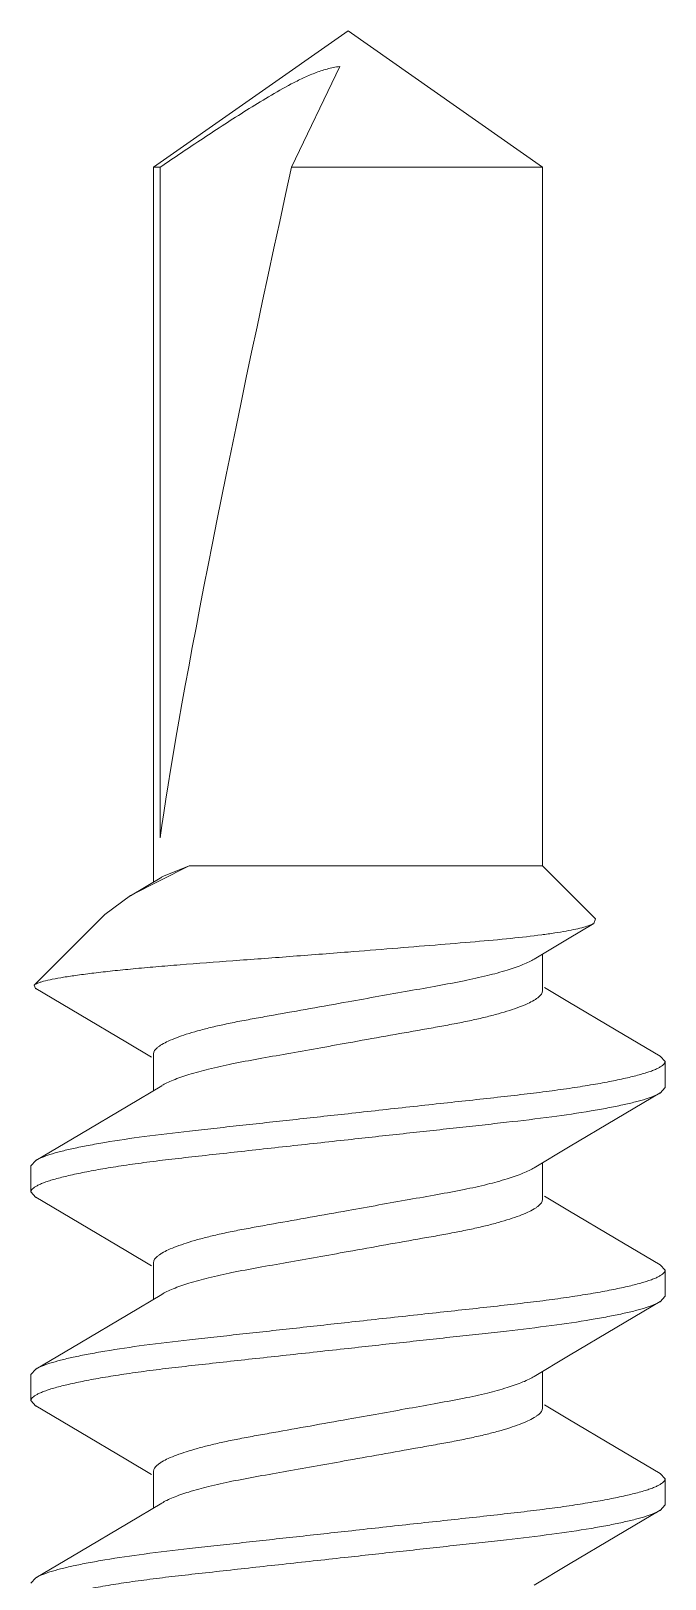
# Model space of a CAD drawing. Header units: inches. Extents: x 8 to 28, y 8.2 to 13.5.
# Drawn here: x 8.4574 to 8.6474, y 13.04 to 13.5036 of the extents above; entities that cross this region are included whole.
import ezdxf

# ---------------------------------------------------------------- set-up
doc = ezdxf.new("R2010")
doc.units = ezdxf.units.IN
doc.header["$MEASUREMENT"] = 0
doc.layers.get('0').update_dxf_attribs({"true_color": 0xc2ced6})
doc.layers.add('SHADE-BRACKET', color=7, linetype='Continuous', lineweight=30)
doc.layers.add('SHADE-BRACKET_SCREW', color=7, linetype='Continuous', lineweight=5)

# ---------------------------------------------------------------- blocks, each defined once
blk = doc.blocks.new('SCREW1-085603')
at = {"layer": 'SHADE-BRACKET_SCREW', "linetype": 'Continuous'}
for p, q in [((8.55236, 13.50357), (8.49407, 13.46276)), ((8.55236, 13.50357), (8.61064, 13.46276)), ((8.53546, 13.46276), (8.54987, 13.49293)), ((8.49407, 13.46276), (8.49407, 13.24872)), ((8.49604, 13.46276), (8.49407, 13.46276)), ((8.49604, 13.46276), (8.49604, 13.26199)), ((8.61064, 13.46276), (8.53546, 13.46276)), ((8.61064, 13.46276), (8.61064, 13.25357)), ((8.49653, 13.25019), (8.48716, 13.24457)), ((8.50472, 13.25357), (8.48722, 13.24465)), ((8.50472, 13.25357), (8.49653, 13.25023)), ((8.50472, 13.25357), (8.61064, 13.25357)), ((8.61064, 13.25357), (8.62655, 13.23766)), ((8.48722, 13.24465), (8.47953, 13.23902)), ((8.47952, 13.23902), (8.45835, 13.21785)), ((8.61812, 13.23165), (8.62601, 13.23633)), ((8.62601, 13.23633), (8.62655, 13.23766)), ((8.60815, 13.22566), (8.61812, 13.23165)), ((8.61064, 13.22716), (8.61064, 13.21617)), ((8.45868, 13.21685), (8.45835, 13.21785)), ((8.45867, 13.21685), (8.45878, 13.21678)), ((8.45878, 13.21682), (8.47176, 13.20919)), ((8.61819, 13.21296), (8.61122, 13.21714)), ((8.63271, 13.20436), (8.61819, 13.21296)), ((8.47176, 13.20919), (8.48627, 13.20059)), ((8.64593, 13.19658), (8.63271, 13.20436)), ((8.48627, 13.20059), (8.49349, 13.19625)), ((8.49407, 13.19722), (8.49407, 13.18624)), ((8.64736, 13.19497), (8.64593, 13.19661)), ((8.64736, 13.18717), (8.64736, 13.19497)), ((8.49657, 13.18773), (8.48652, 13.18171)), ((8.63295, 13.17794), (8.64593, 13.18557)), ((8.64736, 13.18717), (8.64593, 13.18553)), ((8.48652, 13.18171), (8.47201, 13.17311)), ((8.61844, 13.16934), (8.63295, 13.17794)), ((8.47201, 13.17311), (8.45878, 13.16533)), ((8.60815, 13.16316), (8.61844, 13.16934)), ((8.45736, 13.16372), (8.45878, 13.16536)), ((8.45736, 13.16372), (8.45736, 13.15592)), ((8.61064, 13.16466), (8.61064, 13.15367)), ((8.45736, 13.15592), (8.45878, 13.15428)), ((8.45878, 13.15432), (8.47176, 13.14669)), ((8.61819, 13.15046), (8.61122, 13.15464)), ((8.63271, 13.14186), (8.61819, 13.15046)), ((8.47176, 13.14669), (8.48627, 13.13809)), ((8.48627, 13.13809), (8.49349, 13.13375)), ((8.64593, 13.13408), (8.63271, 13.14186)), ((8.49407, 13.13472), (8.49407, 13.12374)), ((8.64736, 13.13247), (8.64593, 13.13411)), ((8.64736, 13.12467), (8.64736, 13.13247)), ((8.49657, 13.12523), (8.48652, 13.11921)), ((8.64736, 13.12467), (8.64593, 13.12303)), ((8.63295, 13.11544), (8.64593, 13.12307)), ((8.48652, 13.11921), (8.47201, 13.11061)), ((8.61844, 13.10684), (8.63295, 13.11544)), ((8.47201, 13.11061), (8.45878, 13.10283)), ((8.60815, 13.10066), (8.61844, 13.10684)), ((8.45736, 13.10122), (8.45878, 13.10286)), ((8.45736, 13.10122), (8.45736, 13.09342)), ((8.61064, 13.10216), (8.61064, 13.09117)), ((8.45736, 13.09342), (8.45878, 13.09178)), ((8.45878, 13.09182), (8.47176, 13.08419)), ((8.61819, 13.08796), (8.61122, 13.09214)), ((8.63271, 13.07936), (8.61819, 13.08796)), ((8.47176, 13.08419), (8.48627, 13.07559)), ((8.64593, 13.07158), (8.63271, 13.07936)), ((8.48627, 13.07559), (8.49349, 13.07125)), ((8.49407, 13.07222), (8.49407, 13.06124)), ((8.64736, 13.06997), (8.64593, 13.07161)), ((8.64736, 13.06217), (8.64736, 13.06997)), ((8.49657, 13.06273), (8.48652, 13.05671)), ((8.63295, 13.05294), (8.64593, 13.06057)), ((8.64736, 13.06217), (8.64593, 13.06053)), ((8.48652, 13.05671), (8.47201, 13.04811)), ((8.61844, 13.04434), (8.63295, 13.05294)), ((8.47201, 13.04811), (8.45878, 13.04033)), ((8.60815, 13.03816), (8.61844, 13.04434)), ((8.45736, 13.03872), (8.45878, 13.04036))]:
    blk.add_line(p, q, dxfattribs=at)
blk.add_ellipse((8.55236, 13.49192), major_axis=(0.05744, 0.25405), ratio=0.038884, start_param=-4.588576, end_param=-3.572222, dxfattribs=at)
for points, knots in [([(8.54987, 13.49293), (8.54859, 13.49278), (8.54604, 13.49226), (8.54236, 13.49101), (8.53881, 13.48946), (8.53418, 13.48713), (8.52856, 13.48393), (8.52195, 13.47986), (8.51542, 13.47567), (8.50677, 13.46999), (8.50032, 13.46566), (8.49604, 13.46276)], [0, 0, 0, 0, 0.062481, 0.124971, 0.18747, 0.249973, 0.37497, 0.499974, 0.624981, 0.749987, 1, 1, 1, 1]), ([(8.55236, 13.22775), (8.55679, 13.2281), (8.5655, 13.2288), (8.57819, 13.22983), (8.59003, 13.2308), (8.60068, 13.23176), (8.60864, 13.23265), (8.61415, 13.23342), (8.61757, 13.23398), (8.62047, 13.23455), (8.62282, 13.23512), (8.62463, 13.23568), (8.62562, 13.2361), (8.62601, 13.23633)], [0, 0, 0, 0, 0.17963, 0.352536, 0.513989, 0.659433, 0.784063, 0.837331, 0.884009, 0.923796, 0.956438, 0.981815, 1, 1, 1, 1]), ([(8.45835, 13.21785), (8.45846, 13.21796), (8.45877, 13.21816), (8.45937, 13.21844), (8.46017, 13.21872), (8.46164, 13.21915), (8.46398, 13.21966), (8.46738, 13.22025), (8.47153, 13.22087), (8.47642, 13.22149), (8.48198, 13.22213), (8.48816, 13.22275), (8.49491, 13.22336), (8.50487, 13.22418), (8.51825, 13.22517), (8.53503, 13.2264), (8.54653, 13.22729), (8.55236, 13.22775)], [0, 0, 0, 0, 0.00489, 0.011777, 0.020739, 0.031786, 0.060084, 0.096556, 0.141039, 0.19318, 0.252437, 0.318246, 0.390014, 0.467132, 0.634704, 0.81487, 1, 1, 1, 1]), ([(8.55236, 13.21285), (8.55544, 13.2134), (8.56154, 13.2145), (8.57049, 13.21608), (8.579, 13.21758), (8.58684, 13.21905), (8.5938, 13.22057), (8.5997, 13.22216), (8.60386, 13.22359), (8.60654, 13.22476), (8.60765, 13.22535), (8.60815, 13.22564)], [0, 0, 0, 0, 0.163761, 0.323587, 0.475293, 0.615265, 0.740193, 0.847317, 0.93442, 0.969948, 1, 1, 1, 1]), ([(8.49407, 13.19722), (8.49407, 13.19795), (8.49484, 13.19883), (8.49585, 13.1996), (8.49694, 13.20031), (8.49864, 13.20117), (8.50109, 13.20217), (8.50403, 13.20318), (8.50743, 13.20418), (8.51125, 13.20518), (8.51548, 13.20614), (8.52007, 13.20706), (8.52497, 13.20796), (8.53198, 13.20921), (8.54114, 13.21084), (8.54857, 13.21217), (8.55236, 13.21285)], [0, 0, 0, 0, 0.035498, 0.048474, 0.063325, 0.098788, 0.141982, 0.192728, 0.250682, 0.315413, 0.386372, 0.462976, 0.54456, 0.630399, 0.811708, 1, 1, 1, 1]), ([(8.61064, 13.21617), (8.61064, 13.21545), (8.60987, 13.21456), (8.60886, 13.21379), (8.60777, 13.21309), (8.60607, 13.21223), (8.60362, 13.21122), (8.60068, 13.21022), (8.59729, 13.20921), (8.59346, 13.20822), (8.58923, 13.20725), (8.58464, 13.20633), (8.57974, 13.20543), (8.57273, 13.20418), (8.56357, 13.20256), (8.55614, 13.20123), (8.55236, 13.20055)], [0, 0, 0, 0, 0.035498, 0.048473, 0.063325, 0.098788, 0.141982, 0.192728, 0.250682, 0.315413, 0.386372, 0.462975, 0.54456, 0.630399, 0.811708, 1, 1, 1, 1]), ([(8.49656, 13.18774), (8.49706, 13.18804), (8.49817, 13.18862), (8.50085, 13.1898), (8.50501, 13.19123), (8.51091, 13.19282), (8.51787, 13.19435), (8.52571, 13.19581), (8.53422, 13.19731), (8.54318, 13.1989), (8.54927, 13.19999), (8.55236, 13.20055)], [0, 0, 0, 0, 0.030085, 0.065638, 0.152728, 0.259843, 0.384768, 0.524736, 0.676447, 0.836264, 1, 1, 1, 1]), ([(8.55236, 13.17935), (8.55853, 13.18003), (8.56772, 13.18104), (8.57984, 13.18236), (8.58859, 13.18331), (8.59699, 13.18423), (8.60497, 13.18513), (8.61244, 13.18605), (8.61933, 13.18701), (8.62557, 13.18801), (8.63111, 13.18901), (8.63589, 13.19002), (8.63937, 13.19089), (8.64174, 13.1916), (8.6432, 13.19209), (8.64445, 13.19258), (8.64548, 13.19307), (8.64628, 13.19354), (8.64687, 13.19401), (8.64725, 13.19447), (8.64736, 13.19482), (8.64736, 13.19497)], [0, 0, 0, 0, 0.191926, 0.285647, 0.376594, 0.463938, 0.546872, 0.624622, 0.69646, 0.761742, 0.819858, 0.870312, 0.912669, 0.930712, 0.946635, 0.960426, 0.972091, 0.981675, 0.989299, 0.995219, 1, 1, 1, 1]), ([(8.64593, 13.18554), (8.64536, 13.1852), (8.64395, 13.18455), (8.64146, 13.18369), (8.63829, 13.1828), (8.63447, 13.18191), (8.63003, 13.18101), (8.62297, 13.17976), (8.61287, 13.17826), (8.60197, 13.17699), (8.59243, 13.17594), (8.58208, 13.1748), (8.56869, 13.17334), (8.55786, 13.17215), (8.55236, 13.17155)], [0, 0, 0, 0, 0.020948, 0.048787, 0.083488, 0.124911, 0.172786, 0.226791, 0.351632, 0.495834, 0.573894, 0.655173, 0.824996, 1, 1, 1, 1]), ([(8.45878, 13.16536), (8.45935, 13.1657), (8.46076, 13.16634), (8.46325, 13.16721), (8.46642, 13.16809), (8.47024, 13.16899), (8.47468, 13.16988), (8.48174, 13.17114), (8.49184, 13.17263), (8.50274, 13.17391), (8.51228, 13.17495), (8.52263, 13.17609), (8.53602, 13.17755), (8.54686, 13.17874), (8.55236, 13.17935)], [0, 0, 0, 0, 0.020948, 0.048787, 0.083489, 0.124912, 0.172787, 0.226792, 0.351633, 0.495836, 0.573896, 0.655174, 0.824996, 1, 1, 1, 1]), ([(8.55236, 13.17155), (8.54618, 13.17087), (8.53699, 13.16986), (8.52487, 13.16854), (8.51612, 13.16758), (8.50772, 13.16665), (8.49974, 13.16576), (8.49227, 13.16485), (8.48538, 13.16388), (8.47914, 13.16289), (8.4736, 13.16188), (8.46882, 13.16088), (8.46534, 13.16001), (8.46297, 13.1593), (8.46151, 13.1588), (8.46026, 13.15831), (8.45923, 13.15783), (8.45843, 13.15736), (8.45784, 13.15689), (8.45746, 13.15642), (8.45736, 13.15608), (8.45736, 13.15592)], [0, 0, 0, 0, 0.191926, 0.285649, 0.376598, 0.463942, 0.546875, 0.624623, 0.696462, 0.761746, 0.819863, 0.870316, 0.912672, 0.930715, 0.946638, 0.960429, 0.972093, 0.981677, 0.9893, 0.99522, 1, 1, 1, 1]), ([(8.55236, 13.15035), (8.55544, 13.1509), (8.56154, 13.15199), (8.57049, 13.15359), (8.579, 13.15511), (8.58684, 13.15653), (8.5938, 13.15807), (8.59969, 13.15967), (8.60386, 13.16109), (8.60654, 13.16226), (8.60765, 13.16285), (8.60815, 13.16314)], [0, 0, 0, 0, 0.163751, 0.323578, 0.475301, 0.615268, 0.740207, 0.847348, 0.934421, 0.969943, 1, 1, 1, 1]), ([(8.61064, 13.15367), (8.61064, 13.15295), (8.60987, 13.15206), (8.60886, 13.15129), (8.60777, 13.15059), (8.60607, 13.14973), (8.60362, 13.14872), (8.60068, 13.14772), (8.59729, 13.14671), (8.59346, 13.14572), (8.58923, 13.14475), (8.58464, 13.14383), (8.57974, 13.14293), (8.57273, 13.14168), (8.56357, 13.14006), (8.55614, 13.13873), (8.55236, 13.13805)], [0, 0, 0, 0, 0.035498, 0.048473, 0.063325, 0.098788, 0.141982, 0.192728, 0.250682, 0.315413, 0.386372, 0.462975, 0.54456, 0.630399, 0.811708, 1, 1, 1, 1]), ([(8.49407, 13.13472), (8.49407, 13.13545), (8.49484, 13.13633), (8.49585, 13.1371), (8.49694, 13.13781), (8.49864, 13.13867), (8.50109, 13.13967), (8.50403, 13.14068), (8.50743, 13.14168), (8.51125, 13.14268), (8.51548, 13.14364), (8.52007, 13.14456), (8.52497, 13.14546), (8.53198, 13.14671), (8.54114, 13.14834), (8.54857, 13.14967), (8.55236, 13.15035)], [0, 0, 0, 0, 0.0355, 0.048476, 0.063327, 0.09879, 0.141984, 0.19273, 0.250683, 0.315414, 0.386374, 0.462977, 0.544561, 0.6304, 0.811708, 1, 1, 1, 1]), ([(8.49656, 13.12524), (8.49706, 13.12554), (8.49817, 13.12612), (8.50085, 13.1273), (8.50501, 13.12873), (8.51091, 13.13032), (8.51787, 13.13185), (8.52571, 13.13331), (8.53422, 13.13481), (8.54318, 13.1364), (8.54927, 13.13749), (8.55236, 13.13805)], [0, 0, 0, 0, 0.030085, 0.065638, 0.152728, 0.259843, 0.384768, 0.524736, 0.676447, 0.836264, 1, 1, 1, 1]), ([(8.55236, 13.11685), (8.55853, 13.11753), (8.56772, 13.11854), (8.57984, 13.11986), (8.58859, 13.12081), (8.59699, 13.12173), (8.60497, 13.12263), (8.61244, 13.12355), (8.61933, 13.12451), (8.62557, 13.12551), (8.63111, 13.12651), (8.63589, 13.12752), (8.63937, 13.12839), (8.64174, 13.1291), (8.6432, 13.12959), (8.64445, 13.13008), (8.64548, 13.13057), (8.64628, 13.13104), (8.64687, 13.13151), (8.64725, 13.13197), (8.64736, 13.13232), (8.64736, 13.13247)], [0, 0, 0, 0, 0.191926, 0.285647, 0.376594, 0.463938, 0.546872, 0.624622, 0.69646, 0.761742, 0.819858, 0.870312, 0.912669, 0.930712, 0.946635, 0.960426, 0.972091, 0.981675, 0.989299, 0.995219, 1, 1, 1, 1]), ([(8.64593, 13.12304), (8.64536, 13.1227), (8.64395, 13.12205), (8.64146, 13.12119), (8.63829, 13.1203), (8.63447, 13.11941), (8.63003, 13.11851), (8.62297, 13.11726), (8.61287, 13.11576), (8.60197, 13.11449), (8.59243, 13.11344), (8.58208, 13.1123), (8.56869, 13.11084), (8.55786, 13.10965), (8.55236, 13.10905)], [0, 0, 0, 0, 0.020948, 0.048787, 0.083488, 0.124911, 0.172786, 0.226791, 0.351632, 0.495834, 0.573894, 0.655173, 0.824996, 1, 1, 1, 1]), ([(8.45878, 13.10286), (8.45935, 13.1032), (8.46076, 13.10384), (8.46325, 13.10471), (8.46642, 13.10559), (8.47024, 13.10649), (8.47468, 13.10738), (8.48174, 13.10864), (8.49184, 13.11013), (8.50274, 13.11141), (8.51228, 13.11245), (8.52263, 13.11359), (8.53602, 13.11505), (8.54686, 13.11624), (8.55236, 13.11685)], [0, 0, 0, 0, 0.020948, 0.048787, 0.083489, 0.124912, 0.172787, 0.226792, 0.351633, 0.495836, 0.573896, 0.655174, 0.824996, 1, 1, 1, 1]), ([(8.55236, 13.10905), (8.54618, 13.10837), (8.53699, 13.10736), (8.52487, 13.10604), (8.51612, 13.10508), (8.50772, 13.10415), (8.49974, 13.10326), (8.49227, 13.10235), (8.48538, 13.10138), (8.47914, 13.10039), (8.4736, 13.09938), (8.46882, 13.09838), (8.46534, 13.09751), (8.46297, 13.0968), (8.46151, 13.0963), (8.46026, 13.09581), (8.45923, 13.09533), (8.45843, 13.09486), (8.45784, 13.09439), (8.45746, 13.09392), (8.45736, 13.09358), (8.45736, 13.09342)], [0, 0, 0, 0, 0.191926, 0.285649, 0.376598, 0.463942, 0.546875, 0.624623, 0.696462, 0.761746, 0.819863, 0.870316, 0.912672, 0.930715, 0.946638, 0.960429, 0.972093, 0.981677, 0.9893, 0.99522, 1, 1, 1, 1]), ([(8.55236, 13.08785), (8.55544, 13.0884), (8.56154, 13.08949), (8.57049, 13.09109), (8.579, 13.09261), (8.58684, 13.09403), (8.5938, 13.09557), (8.59969, 13.09717), (8.60386, 13.09859), (8.60654, 13.09976), (8.60765, 13.10035), (8.60815, 13.10064)], [0, 0, 0, 0, 0.163751, 0.323578, 0.475301, 0.615268, 0.740207, 0.847348, 0.934421, 0.969943, 1, 1, 1, 1]), ([(8.49407, 13.07222), (8.49407, 13.07295), (8.49484, 13.07383), (8.49585, 13.0746), (8.49694, 13.07531), (8.49864, 13.07617), (8.50109, 13.07717), (8.50403, 13.07818), (8.50743, 13.07918), (8.51125, 13.08018), (8.51548, 13.08114), (8.52007, 13.08206), (8.52497, 13.08296), (8.53198, 13.08421), (8.54114, 13.08584), (8.54857, 13.08717), (8.55236, 13.08785)], [0, 0, 0, 0, 0.0355, 0.048476, 0.063327, 0.09879, 0.141984, 0.19273, 0.250683, 0.315414, 0.386374, 0.462977, 0.544561, 0.6304, 0.811708, 1, 1, 1, 1]), ([(8.61064, 13.09117), (8.61064, 13.09045), (8.60987, 13.08956), (8.60886, 13.08879), (8.60777, 13.08809), (8.60607, 13.08723), (8.60362, 13.08622), (8.60068, 13.08522), (8.59729, 13.08421), (8.59346, 13.08322), (8.58923, 13.08225), (8.58464, 13.08133), (8.57974, 13.08043), (8.57273, 13.07918), (8.56357, 13.07756), (8.55614, 13.07623), (8.55236, 13.07555)], [0, 0, 0, 0, 0.035498, 0.048473, 0.063325, 0.098788, 0.141982, 0.192728, 0.250682, 0.315413, 0.386372, 0.462975, 0.54456, 0.630399, 0.811708, 1, 1, 1, 1]), ([(8.49656, 13.06274), (8.49706, 13.06304), (8.49817, 13.06362), (8.50085, 13.0648), (8.50501, 13.06623), (8.51091, 13.06782), (8.51787, 13.06935), (8.52571, 13.07081), (8.53422, 13.07231), (8.54318, 13.0739), (8.54927, 13.07499), (8.55236, 13.07555)], [0, 0, 0, 0, 0.030085, 0.065638, 0.152728, 0.259843, 0.384768, 0.524736, 0.676447, 0.836264, 1, 1, 1, 1]), ([(8.55236, 13.05435), (8.55853, 13.05503), (8.56772, 13.05604), (8.57984, 13.05736), (8.58859, 13.05831), (8.59699, 13.05923), (8.60497, 13.06013), (8.61244, 13.06105), (8.61933, 13.06201), (8.62557, 13.06301), (8.63111, 13.06401), (8.63589, 13.06502), (8.63937, 13.06589), (8.64174, 13.0666), (8.6432, 13.06709), (8.64445, 13.06758), (8.64548, 13.06807), (8.64628, 13.06854), (8.64687, 13.06901), (8.64725, 13.06947), (8.64736, 13.06982), (8.64736, 13.06997)], [0, 0, 0, 0, 0.191926, 0.285647, 0.376594, 0.463938, 0.546872, 0.624622, 0.69646, 0.761742, 0.819858, 0.870312, 0.912669, 0.930712, 0.946635, 0.960426, 0.972091, 0.981675, 0.989299, 0.995219, 1, 1, 1, 1]), ([(8.64593, 13.06054), (8.64536, 13.0602), (8.64395, 13.05955), (8.64146, 13.05869), (8.63829, 13.0578), (8.63447, 13.05691), (8.63003, 13.05601), (8.62297, 13.05476), (8.61287, 13.05326), (8.60197, 13.05199), (8.59243, 13.05094), (8.58208, 13.0498), (8.56869, 13.04834), (8.55786, 13.04715), (8.55236, 13.04655)], [0, 0, 0, 0, 0.020948, 0.048787, 0.083488, 0.124911, 0.172786, 0.226791, 0.351632, 0.495834, 0.573894, 0.655173, 0.824996, 1, 1, 1, 1]), ([(8.45878, 13.04036), (8.45935, 13.0407), (8.46076, 13.04134), (8.46325, 13.04221), (8.46642, 13.04309), (8.47024, 13.04399), (8.47468, 13.04488), (8.48174, 13.04614), (8.49184, 13.04763), (8.50274, 13.04891), (8.51228, 13.04995), (8.52263, 13.05109), (8.53602, 13.05255), (8.54686, 13.05374), (8.55236, 13.05435)], [0, 0, 0, 0, 0.020948, 0.048787, 0.083489, 0.124912, 0.172787, 0.226792, 0.351633, 0.495836, 0.573896, 0.655174, 0.824996, 1, 1, 1, 1]), ([(8.55236, 13.04655), (8.54618, 13.04587), (8.53699, 13.04486), (8.52487, 13.04354), (8.51612, 13.04258), (8.50772, 13.04165), (8.49974, 13.04076), (8.49227, 13.03985), (8.48538, 13.03888), (8.47914, 13.03789), (8.4736, 13.03688), (8.46882, 13.03588), (8.46534, 13.03501), (8.46297, 13.0343), (8.46151, 13.0338), (8.46026, 13.03331), (8.45923, 13.03283), (8.45843, 13.03236), (8.45784, 13.03189), (8.45746, 13.03142), (8.45736, 13.03108), (8.45736, 13.03092)], [0, 0, 0, 0, 0.191926, 0.285649, 0.376598, 0.463942, 0.546875, 0.624623, 0.696462, 0.761746, 0.819863, 0.870316, 0.912672, 0.930715, 0.946638, 0.960429, 0.972093, 0.981677, 0.9893, 0.99522, 1, 1, 1, 1])]:
    blk.add_open_spline(points, degree=3, knots=knots, dxfattribs=at)
blk = doc.blocks.new('SCREWS-085603')
blk.add_blockref('SCREW1-085603', (0, 0))
blk = doc.blocks.new('SYSTEM-085603')
blk.add_blockref('SCREWS-085603', (0, 0))

msp = doc.modelspace()

# ---------------------------------------------------------------- block references
at = {"layer": 'SHADE-BRACKET'}
msp.add_blockref('SYSTEM-085603', (0, 0), dxfattribs=at)

doc.saveas('drawing.dxf')
